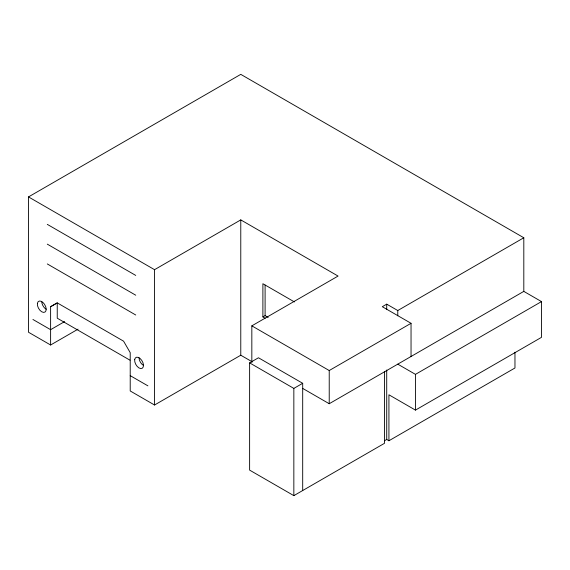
<?xml version="1.0" encoding="UTF-8"?>
<svg xmlns="http://www.w3.org/2000/svg" width="570" height="570" viewBox="0 0 570 570"><rect width="100%" height="100%" fill="white"/><g stroke="black" fill="none" stroke-linecap="round" stroke-linejoin="round"><path stroke-width="0.85" d="M252.268 361.85L240.775 355.217L154.541 405.006L130.216 390.963L130.216 352.659L123.583 341.173L57.242 302.877L50.609 306.703L50.609 345L78.069 329.147M50.609 345L28.5 332.239L28.5 196.914L240.775 74.356L523.809 237.761L523.809 291.384L541.5 301.594L541.5 337.34L415.459 410.108L388.925 394.789L388.925 440.753L386.716 439.47L384.508 440.753M50.609 306.703L57.242 302.877L57.242 318.195L129.96 360.176M64.617 321.594L50.609 329.681L32.925 319.471M28.5 196.914L154.541 269.681L240.775 219.892L338.067 276.065L251.833 325.848L251.833 362.356M294.434 301.936L262.891 283.725L262.891 316.913L265.1 315.637L268.178 317.419M384.508 371.369L384.508 443.303L293.842 495.644L249.617 470.115L249.617 362.876L258.466 357.768L302.691 383.297L302.691 490.535M523.809 237.761L397.774 310.529L386.716 304.152L382.292 306.703L411.041 323.297L411.041 356.492M249.617 362.876L293.842 388.405L302.691 383.297M251.833 325.848L329.225 370.536L411.041 323.297M302.691 388.405L329.225 403.724L523.809 291.384M397.774 364.152L415.459 374.362L541.5 301.594M388.925 440.753L514.966 367.985L514.966 352.224M262.891 316.913L265.192 318.245M47.296 224.359L135.746 275.424M47.296 244.145L135.746 295.21M47.296 263.939L135.746 315.003M130.216 375.644L147.908 385.854M415.459 374.362L415.459 410.108M397.774 310.529L397.774 315.809M386.716 304.152L386.716 309.489M386.716 370.03L386.716 439.47M329.225 370.536L329.225 403.724M293.842 388.405L293.842 495.644M265.1 285.064L265.1 315.637M240.775 219.892L240.775 355.217M154.541 269.681L154.541 405.006M46.191 309.254A6.256 3.612 60 0 1 41.767 301.594M143.483 365.427A6.256 3.612 60 0 1 139.059 357.768M134.677 359.677A6.256 3.612 60 0 0 140.754 368.569A6.256 3.612 60 0 0 141.752 360.375A6.256 3.612 60 0 0 134.677 359.677M37.385 303.504A6.256 3.612 60 0 0 43.462 312.396A6.256 3.612 60 0 0 44.46 304.209A6.256 3.612 60 0 0 37.385 303.504"/></g></svg>
